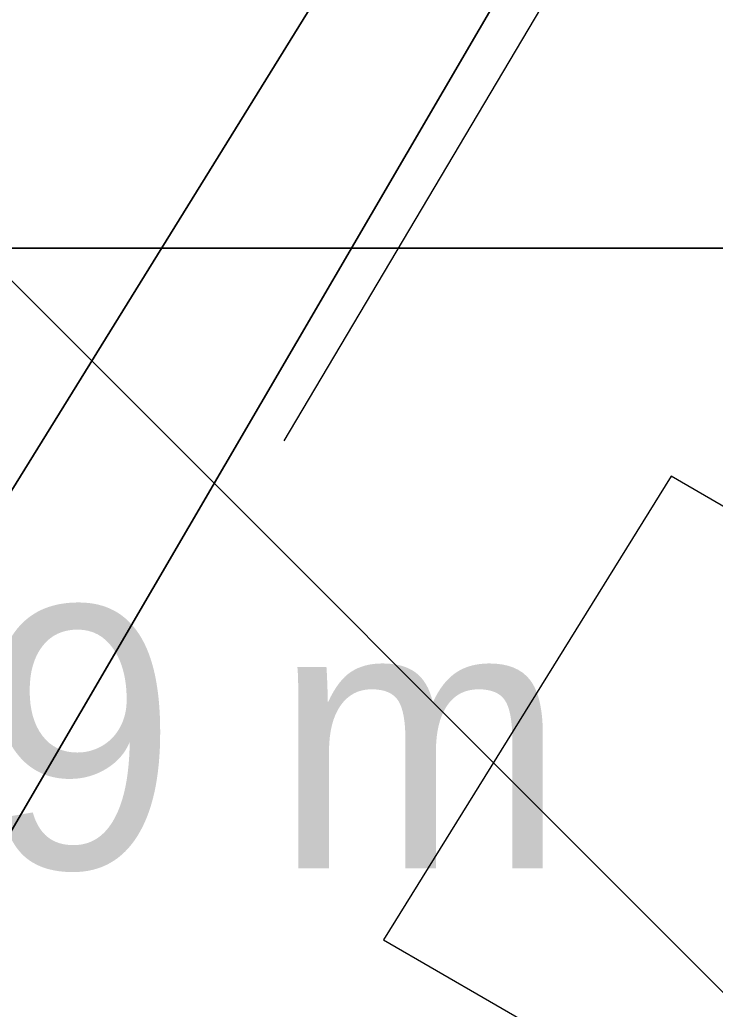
# Model space of a CAD drawing. Header units: metres. Extents: x 0 to 105485, y 0 to 425721.
# Drawn here: x 104932.93 to 104935.319, y 425419.596 to 425422.995 of the extents above; entities that cross this region are included whole.
import ezdxf
from ezdxf.enums import TextEntityAlignment as Align

# ---------------------------------------------------------------- set-up
doc = ezdxf.new("R2010")
doc.units = ezdxf.units.M
doc.header["$MEASUREMENT"] = 0
doc.linetypes.add('KG-PERCEEL-SO', pattern=[19, 5.5, -4, 5.5, -4])
for name, color, linetype, lineweight in [('B-XX-GK-KADEMUUR-G', 150, 'Continuous', 18), ('B-XX-KG-GRENS_PERCEEL-G', 150, 'KG-PERCEEL-SO', 18), ('B-XX-KW-KUNSTWERK_STEIGER-G', 170, 'Continuous', 18), ('B-XX-MO-ONDERZOEK_SONDERING-G', 90, 'Continuous', 18), ('B-XX-MO-ONDERZOEK_SONDERING-T', 90, 'Continuous', 18), ('B-XX-OG-GRENS-G', 7, 'Continuous', 18), ('B-XX-OG-WATER_HAVEN-G', 170, 'Continuous', 18), ('B-XX-VH-OPENVERHARDING-G', 90, 'Continuous', 18)]:
    doc.layers.add(name, color=color, linetype=linetype, lineweight=lineweight)

msp = doc.modelspace()

# ---------------------------------------------------------------- linework, layer by layer
at = {"layer": 'B-XX-GK-KADEMUUR-G', "ltscale": 0.5}
msp.add_lwpolyline([(104934.055, 425417.52), (104932.141, 425418.909), (104934.632, 425423.174), (104934.693, 425423.278), (104934.248, 425423.566), (104934.172, 425423.43), (104932.857, 425421.307), (104931.589, 425419.133), (104931.426, 425419.199), (104930.972, 425418.341), (104931.567, 425417.999), (104931.875, 425418.484), (104933.381, 425417.408), (104932.747, 425416.482), (104936.804, 425413.636), (104937.725, 425414.956), (104937.316, 425415.243), (104936.71, 425414.374), (104933.443, 425416.625)], close=True, dxfattribs=at)
at = {"layer": 'B-XX-KG-GRENS_PERCEEL-G', "ltscale": 0.5, "flags": 128}
msp.add_lwpolyline([(104919.418, 425432.296), (104920.036, 425433.195), (104935.29, 425423.997), (104932.218, 425418.819), (104940.197, 425413.222), (104963.12, 425400.959), (104978.335, 425403.002)], dxfattribs=at)
at = {"layer": 'B-XX-KW-KUNSTWERK_STEIGER-G', "ltscale": 0.5}
msp.add_lwpolyline([(104991.599, 425410.515), (104974.566, 425405.641), (104963.876, 425404.772), (104935.168, 425421.427), (104934.18, 425419.835), (104963.452, 425402.891), (104974.906, 425403.771), (104994.855, 425409.456)], dxfattribs=at)
at = {"layer": 'B-XX-MO-ONDERZOEK_SONDERING-G', "color": 0, "true_color": 0xd62828}
for points in [[(104931.7239, 425422.21, -1.636), (104934.7915, 425422.21, -1.656), (104936.54, 425422.21, -1.676)], [(104935.4665, 425422.21, -1.716), (104934.4422, 425422.21, -1.736), (104934.3575, 425422.21, -1.756), (104934.2728, 425422.21, -1.776), (104934.1882, 425422.21, -1.795), (104934.1902, 425422.21, -1.815), (104934.2921, 425422.21, -1.835), (104934.1189, 425422.21, -1.855), (104934.0639, 425422.21, -1.875), (104934.0089, 425422.21, -1.895), (104933.9539, 425422.21, -1.915), (104933.6203, 425422.21, -1.935), (104933.066, 425422.21, -1.955), (104932.7351, 425422.21, -1.975)], [(104932.7883, 425422.21, -40.241), (104932.9735, 425422.21, -40.26), (104933.1018, 425422.21, -40.28), (104933.1897, 425422.21, -40.3), (104933.2239, 425422.21, -40.319), (104933.2084, 425422.21, -40.339), (104933.1957, 425422.21, -40.358), (104933.1742, 425422.21, -40.378), (104933.1461, 425422.21, -40.398), (104933.1146, 425422.21, -40.417), (104933.11, 425422.21, -40.437), (104933.1647, 425422.21, -40.456), (104933.2464, 425422.21, -40.476), (104933.3383, 425422.21, -40.496), (104933.3864, 425422.21, -40.515), (104933.4189, 425422.21, -40.535), (104933.4564, 425422.21, -40.554), (104933.4724, 425422.21, -40.574), (104933.4461, 425422.21, -40.593), (104933.3967, 425422.21, -40.613), (104933.3775, 425422.21, -40.633), (104933.3509, 425422.21, -40.652), (104933.3326, 425422.21, -40.672), (104933.33, 425422.21, -40.691), (104933.3237, 425422.21, -40.711), (104933.3161, 425422.21, -40.731), (104933.3318, 425422.21, -40.75), (104933.3923, 425422.21, -40.77), (104933.4765, 425422.21, -40.789), (104933.5616, 425422.21, -40.809), (104933.6116, 425422.21, -40.829), (104933.6435, 425422.21, -40.848), (104933.6723, 425422.21, -40.868), (104933.6781, 425422.21, -40.887), (104933.6326, 425422.21, -40.907), (104933.5897, 425422.21, -40.926), (104933.5604, 425422.21, -40.946), (104933.5505, 425422.21, -40.966), (104933.5374, 425422.21, -40.985), (104933.5276, 425422.21, -41.005), (104933.497, 425422.21, -41.024), (104933.4457, 425422.21, -41.044), (104933.3666, 425422.21, -41.063), (104933.3084, 425422.21, -41.083), (104933.2784, 425422.21, -41.103), (104933.2673, 425422.21, -41.122), (104933.2611, 425422.21, -41.142), (104933.2312, 425422.21, -41.161), (104933.1711, 425422.21, -41.181), (104933.0428, 425422.21, -41.2), (104932.934, 425422.21, -41.22), (104932.8514, 425422.21, -41.24)], [(104932.8904, 425422.21, -17.744), (104932.9537, 425422.21, -17.764), (104933.0486, 425422.21, -17.784), (104933.1405, 425422.21, -17.803), (104933.1883, 425422.21, -17.823), (104933.2145, 425422.21, -17.843), (104933.1833, 425422.21, -17.863), (104933.1369, 425422.21, -17.883), (104933.0236, 425422.21, -17.902), (104932.9347, 425422.21, -17.922), (104932.8289, 425422.21, -17.942)], [(104932.8462, 425422.21, -27.14), (104932.9497, 425422.21, -27.159), (104933.0037, 425422.21, -27.179), (104933.0766, 425422.21, -27.199), (104933.1102, 425422.21, -27.219), (104933.147, 425422.21, -27.238), (104933.153, 425422.21, -27.258), (104933.1208, 425422.21, -27.278), (104933.0722, 425422.21, -27.298), (104933.0011, 425422.21, -27.317), (104932.8899, 425422.21, -27.337)], [(104932.8726, 425422.21, -41.318), (104933.0069, 425422.21, -41.337), (104933.1587, 425422.21, -41.357), (104933.2518, 425422.21, -41.377), (104933.3055, 425422.21, -41.396), (104933.2942, 425422.21, -41.416), (104933.2318, 425422.21, -41.435), (104933.1656, 425422.21, -41.455), (104933.1343, 425422.21, -41.474), (104933.1256, 425422.21, -41.494), (104933.1232, 425422.21, -41.513), (104933.1003, 425422.21, -41.533), (104933.0752, 425422.21, -41.553), (104933.0627, 425422.21, -41.572), (104933.0514, 425422.21, -41.592), (104933.0317, 425422.21, -41.611), (104933.0096, 425422.21, -41.631), (104932.9877, 425422.21, -41.65), (104932.975, 425422.21, -41.67), (104932.9597, 425422.21, -41.689), (104932.9677, 425422.21, -41.709), (104932.9748, 425422.21, -41.729), (104932.9918, 425422.21, -41.748), (104933.0174, 425422.21, -41.768), (104933.0677, 425422.21, -41.787), (104933.1368, 425422.21, -41.807), (104933.2047, 425422.21, -41.826), (104933.2679, 425422.21, -41.846), (104933.3243, 425422.21, -41.865), (104933.3679, 425422.21, -41.885), (104933.3891, 425422.21, -41.905), (104933.4314, 425422.21, -41.924), (104933.5359, 425422.21, -41.944), (104933.617, 425422.21, -41.963), (104933.6735, 425422.21, -41.983), (104933.7153, 425422.21, -42.002), (104933.7857, 425422.21, -42.022), (104933.8367, 425422.21, -42.041), (104933.8546, 425422.21, -42.061), (104933.8818, 425422.21, -42.081), (104933.9455, 425422.21, -42.1), (104933.9986, 425422.21, -42.12), (104934.0547, 425422.21, -42.139), (104934.0991, 425422.21, -42.159), (104934.1283, 425422.21, -42.178), (104934.1567, 425422.21, -42.198), (104934.1923, 425422.21, -42.217), (104934.2283, 425422.21, -42.237), (104934.2332, 425422.21, -42.257), (104934.2313, 425422.21, -42.276), (104934.1925, 425422.21, -42.296), (104934.1434, 425422.21, -42.315), (104934.1295, 425422.21, -42.335), (104934.1422, 425422.21, -42.354), (104934.1736, 425422.21, -42.374), (104934.1801, 425422.21, -42.393), (104934.1495, 425422.21, -42.413), (104934.0768, 425422.21, -42.433), (104933.97, 425422.21, -42.452), (104933.8653, 425422.21, -42.472), (104933.7335, 425422.21, -42.491), (104933.6266, 425422.21, -42.511), (104933.5433, 425422.21, -42.53), (104933.4982, 425422.21, -42.55), (104933.4754, 425422.21, -42.569), (104933.4758, 425422.21, -42.589), (104933.446, 425422.21, -42.608), (104933.3817, 425422.21, -42.628), (104933.2811, 425422.21, -42.648), (104933.1347, 425422.21, -42.667), (104932.993, 425422.21, -42.687), (104932.8622, 425422.21, -42.706)], [(104932.929, 425422.21, -45.576), (104932.9536, 425422.21, -45.596), (104932.9368, 425422.21, -45.615), (104932.9249, 425422.21, -45.635), (104932.9374, 425422.21, -45.654), (104932.9911, 425422.21, -45.674), (104933.0803, 425422.21, -45.693), (104933.1572, 425422.21, -45.713), (104933.1943, 425422.21, -45.732), (104933.1809, 425422.21, -45.752), (104933.105, 425422.21, -45.771), (104933.0146, 425422.21, -45.791), (104932.9326, 425422.21, -45.81), (104932.8665, 425422.21, -45.83)], [(104932.8778, 425422.21, -43.839), (104932.9328, 425422.21, -43.859), (104932.9855, 425422.21, -43.879), (104933.019, 425422.21, -43.898), (104933.0493, 425422.21, -43.918), (104933.0583, 425422.21, -43.937), (104933.0494, 425422.21, -43.957), (104933.0334, 425422.21, -43.976), (104933.0321, 425422.21, -43.996), (104933.0321, 425422.21, -44.015), (104933.0331, 425422.21, -44.035), (104933.046, 425422.21, -44.054), (104933.0596, 425422.21, -44.074), (104933.069, 425422.21, -44.093), (104933.033, 425422.21, -44.113), (104932.9631, 425422.21, -44.132), (104932.8856, 425422.21, -44.152)], [(104932.9035, 425422.21, -44.464), (104933.0744, 425422.21, -44.484), (104933.2696, 425422.21, -44.503), (104933.4428, 425422.21, -44.523), (104933.601, 425422.21, -44.542), (104933.7114, 425422.21, -44.562), (104933.8156, 425422.21, -44.581), (104933.8621, 425422.21, -44.601), (104933.8983, 425422.21, -44.62), (104933.9005, 425422.21, -44.64), (104933.8654, 425422.21, -44.659), (104933.8087, 425422.21, -44.679), (104933.7289, 425422.21, -44.698), (104933.6365, 425422.21, -44.718), (104933.5284, 425422.21, -44.738), (104933.4015, 425422.21, -44.757), (104933.2822, 425422.21, -44.777), (104933.144, 425422.21, -44.796), (104933.0088, 425422.21, -44.816), (104932.8822, 425422.21, -44.835)], [(104932.8881, 425422.21, -31.833), (104932.9313, 425422.21, -31.853), (104932.9518, 425422.21, -31.873), (104932.9765, 425422.21, -31.892), (104932.9567, 425422.21, -31.912), (104932.8977, 425422.21, -31.932)], [(104932.893, 425422.21, -39.319), (104933.0075, 425422.21, -39.339), (104933.1102, 425422.21, -39.359), (104933.2064, 425422.21, -39.378), (104933.3131, 425422.21, -39.398), (104933.393, 425422.21, -39.417), (104933.4537, 425422.21, -39.437), (104933.4673, 425422.21, -39.457), (104933.4539, 425422.21, -39.476), (104933.4049, 425422.21, -39.496), (104933.3458, 425422.21, -39.515), (104933.3258, 425422.21, -39.535), (104933.3461, 425422.21, -39.555), (104933.428, 425422.21, -39.574), (104933.5124, 425422.21, -39.594), (104933.6028, 425422.21, -39.613), (104933.6435, 425422.21, -39.633), (104933.6515, 425422.21, -39.653), (104933.6273, 425422.21, -39.672), (104933.5965, 425422.21, -39.692), (104933.5322, 425422.21, -39.711), (104933.4555, 425422.21, -39.731), (104933.3618, 425422.21, -39.751), (104933.2432, 425422.21, -39.77), (104933.1502, 425422.21, -39.79), (104933.0396, 425422.21, -39.81), (104932.9056, 425422.21, -39.829)]]:
    msp.add_polyline3d(points, dxfattribs=at)
at = {"layer": 'B-XX-OG-GRENS-G'}
msp.add_polyline3d([(105062.5, 425437.5, 2.4681), (105052.5, 425432.5, 1.3605), (105042.5, 425427.5, 0.6695), (105032.5, 425422.5, 2.1811), (105027.5, 425417.5, 2.0092), (105017.5, 425412.5, 0.4799), (105007.5, 425412.5, 1.8916), (105002.5, 425412.5, 1.7311), (104997.5, 425412.5, 0.9151), (104992.5, 425412.5, 1.49), (104987.5, 425407.5, 1.7348), (104977.5, 425402.5, 1.9814), (104972.5, 425402.5, 1.9597), (104967.5, 425402.5, 1.9515), (104962.5, 425402.5, 1.9756), (104952.5, 425412.5, 3.4622), (104947.5, 425412.5, 3.482), (104937.5, 425417.5, 2.9624), (104932.5, 425422.5, 3.6411), (104927.5, 425427.5, 3.7382), (104922.5, 425432.5, 3.4533), (104917.5, 425432.5, 3.308), (104902.5, 425432.5, 2.5808)], dxfattribs=at)
at = {"layer": 'B-XX-OG-WATER_HAVEN-G', "ltscale": 0.5}
msp.add_lwpolyline([(104913.961, 425440.723), (104916.238, 425437.207), (104917.858, 425434.705), (104918.233, 425434.948), (104918.927, 425433.792), (104919.374, 425433.736), (104920.068, 425433.628), (104919.973, 425433.234), (104920.612, 425432.846), (104921.258, 425432.453), (104927.189, 425428.851), (104927.79, 425428.48), (104934.696, 425424.328), (104935.29, 425423.997), (104934.785, 425423.089), (104934.632, 425423.174), (104932.141, 425418.909)], dxfattribs=at)
at = {"layer": 'B-XX-VH-OPENVERHARDING-G', "ltscale": 0.5}
msp.add_lwpolyline([(104931.589, 425419.133), (104932.857, 425421.307), (104934.172, 425423.43), (104934.248, 425423.566), (104934.403, 425423.845), (104934.318, 425423.896), (104934.079, 425423.518), (104932.694, 425424.324), (104929.149, 425418.262)], dxfattribs=at)

# ---------------------------------------------------------------- texts
at = {"layer": 'B-XX-MO-ONDERZOEK_SONDERING-T', "color": 10, "lineweight": 18}
msp.add_text('mv +3,56 · 49,9 m', height=0.9, dxfattribs=at).set_placement((104929.94, 425420.53), align=Align.MIDDLE_CENTER)

doc.saveas('drawing.dxf')
